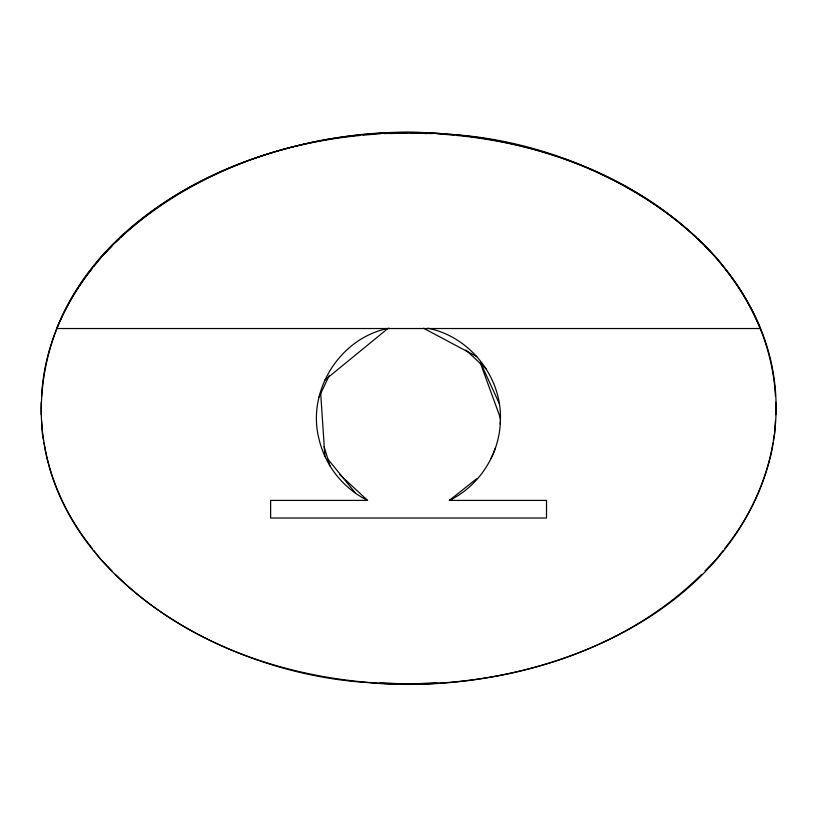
<?xml version="1.0" encoding="UTF-8"?>
<svg xmlns="http://www.w3.org/2000/svg" width="817" height="817" viewBox="0 0 817 817"><rect width="100%" height="100%" fill="white"/><g stroke="black" fill="none" stroke-linecap="round" stroke-linejoin="round"><path stroke-width="1.23" d="M500.392 420.05C502.118 377.26 469.857 336.441 427.832 328.23M339.719 474.534L367.63 500.413L270.631 500.413L270.631 518.039L546.512 518.039L546.512 500.413L449.37 500.413C480.856 485.206 501.771 450.708 500.31 415.73M500.229 423.849L500.331 421.97M41.218 402.301C37.327 570.521 219.334 674.066 369.018 682.644C527.659 697.207 731.715 622.483 771.493 452.24C809.014 268.068 609.972 142.056 447.328 134.305C275.768 116.198 39.716 215.627 41.218 414.699M41.596 396.112C43.914 349.89 62.909 305.17 91.729 269.253M775.404 420.888L774.659 433.276L773.331 440.537M775.782 414.699L775.782 402.301M772.892 442.947C766.714 481.693 749.118 518.315 724.516 548.718M389.168 328.23C340.25 337.298 306.671 390.73 318.926 438.688C322.521 454.385 330.344 469.101 341.353 480.856C346.959 486.84 353.363 492.079 360.348 496.368C361.471 497.257 370.356 501.893 365.73 499.381M493.315 453.496L495.562 447.563M491.078 458.368L492.876 454.466M319.018 397.072L329.19 375.636M93.986 266.342L100.777 257.61L111.929 246.162M723.014 550.658L716.223 559.39L705.071 570.838M115.36 242.639C180.23 178.29 270.509 144.211 360.42 135.428M701.64 574.361C624.923 650.179 514.608 683.604 408.5 684.237C302.392 683.604 192.077 650.179 115.36 574.361M119.272 238.656C92.392 263.779 70.824 294.559 56.659 328.526L760.341 328.526C746.176 294.559 724.608 263.779 697.728 238.656M121.039 236.94C274.808 97.611 542.192 97.611 695.961 236.94M324.778 380.16L387.85 328.526M476.587 478.772L449.37 500.413L453.18 498.35M436.901 682.624L408.5 684.237L380.099 682.624M362.922 135.173L380.548 133.702M389.913 133.6L408.5 132.762L432.642 133.58M384.358 133.58L408.5 132.762L427.087 133.6M436.452 133.702L454.078 135.173M456.58 135.428C546.491 144.211 636.77 178.29 701.64 242.639M423.625 328.271L476.842 356.62M465.874 350.003L486.105 368.835M705.071 246.162L716.223 257.61L723.014 266.342M111.929 570.838L100.777 559.39L93.986 550.658M327.229 458.327L355.528 493.192M725.271 269.253C754.091 305.17 773.086 349.89 775.404 396.112M92.484 548.718C67.882 518.315 50.286 481.693 44.108 442.947M480.457 362.411L499.258 403.547M480.182 362.523L500.413 418.09M324.063 446.695L329.956 465.823M43.669 440.537L42.341 433.276L41.596 420.888M320.652 392.609L324.88 456.254"/></g></svg>
